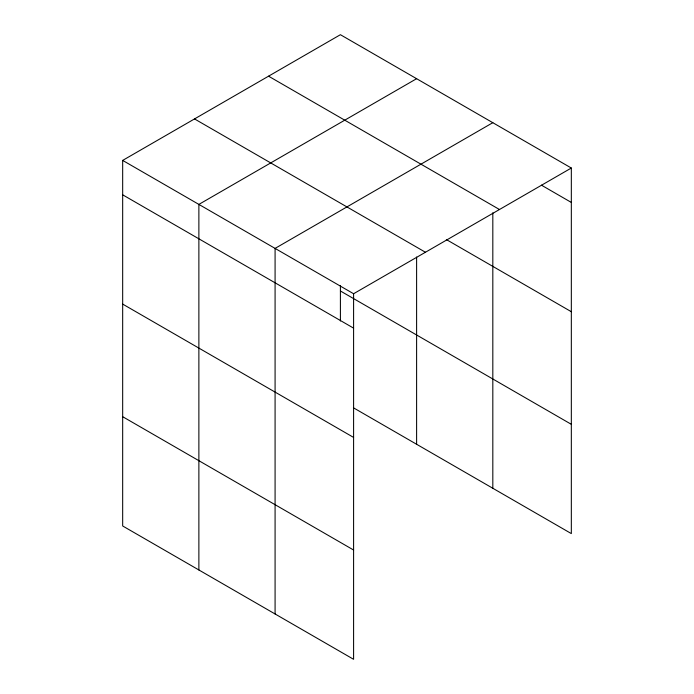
<?xml version="1.0" encoding="UTF-8"?>
<svg xmlns="http://www.w3.org/2000/svg" width="694" height="694" viewBox="0 0 694 694"><rect width="100%" height="100%" fill="white"/><g stroke="black" fill="none" stroke-linecap="round" stroke-linejoin="round"><path stroke-width="1.04" d="M122.673 160.409L353.593 293.736L353.593 659.3L122.673 525.974L122.673 160.409L340.407 34.7L571.327 168.026L571.327 533.591L353.411 407.777M416.608 78.7L198.874 204.4L198.874 569.974M492.818 122.691L275.084 248.4L275.084 613.973M353.593 293.736L571.327 168.026M541.424 185.159L571.327 202.431M268.552 76.184L499.48 209.51M446.346 239.551L571.327 311.71M194.52 118.926L425.448 252.252M340.407 290.986L571.327 424.312M122.673 194.814L353.593 328.132M122.673 304.093L353.593 437.42M122.673 416.695L353.593 550.012M492.818 212.806L492.818 488.264M416.608 257.032L416.608 444.264M340.407 285.572L340.407 320.984"/></g></svg>
